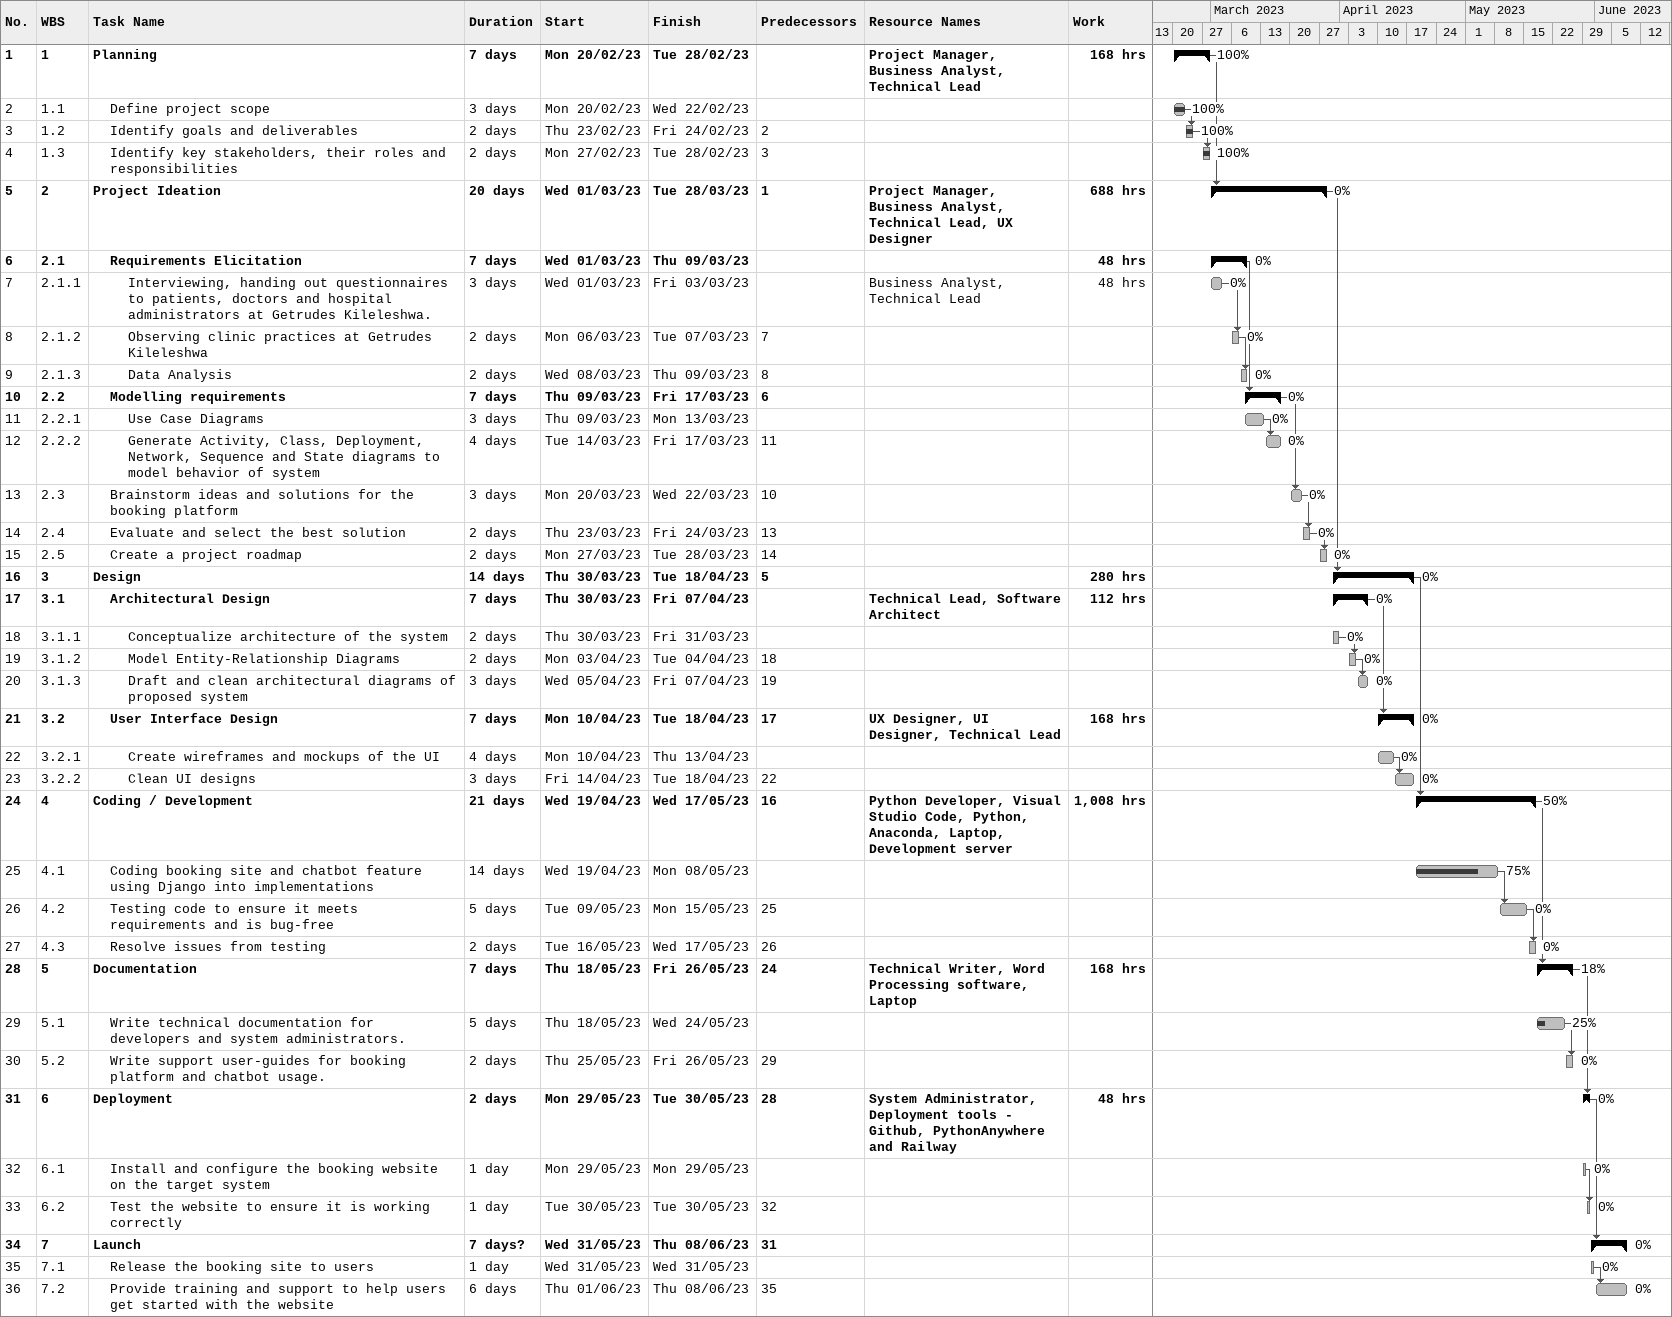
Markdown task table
| ID | WBS | Task | Duration | Start | Finish | Predecessors | Resources | % complete | Work (h) |
|---|---|---|---|---|---|---|---|---|---|
| 1 | 1 | **Planning** | 7d | 2023-02-20 | 2023-02-28 |  | Project Manager, Business Analyst, Technical Lead | 100 | 168 |
| 2 | 1.1 | Define project scope | 3d | 2023-02-20 | 2023-02-22 |  |  | 100 |  |
| 3 | 1.2 | Identify goals and deliverables | 2d | 2023-02-23 | 2023-02-24 | 2 |  | 100 |  |
| 4 | 1.3 | Identify key stakeholders, their roles and responsibilities | 2d | 2023-02-27 | 2023-02-28 | 3 |  | 100 |  |
| 5 | 2 | **Project Ideation** | 20d | 2023-03-01 | 2023-03-28 | 1 | Project Manager, Business Analyst, Technical Lead, UX Designer | 0 | 688 |
| 6 | 2.1 | **Requirements Elicitation** | 7d | 2023-03-01 | 2023-03-09 |  |  | 0 | 48 |
| 7 | 2.1.1 | Interviewing, handing out questionnaires to patients, doctors and hospital administrators at Getrudes Kileleshwa. | 3d | 2023-03-01 | 2023-03-03 |  | Business Analyst, Technical Lead | 0 | 48 |
| 8 | 2.1.2 | Observing clinic practices at Getrudes Kileleshwa | 2d | 2023-03-06 | 2023-03-07 | 7 |  | 0 |  |
| 9 | 2.1.3 | Data Analysis | 2d | 2023-03-08 | 2023-03-09 | 8 |  | 0 |  |
| 10 | 2.2 | **Modelling requirements** | 7d | 2023-03-09 | 2023-03-17 | 6 |  | 0 |  |
| 11 | 2.2.1 | Use Case Diagrams | 3d | 2023-03-09 | 2023-03-13 |  |  | 0 |  |
| 12 | 2.2.2 | Generate Activity, Class, Deployment, Network, Sequence and State diagrams to model behavior of system | 4d | 2023-03-14 | 2023-03-17 | 11 |  | 0 |  |
| 13 | 2.3 | Brainstorm ideas and solutions for the booking platform | 3d | 2023-03-20 | 2023-03-22 | 10 |  | 0 |  |
| 14 | 2.4 | Evaluate and select the best solution | 2d | 2023-03-23 | 2023-03-24 | 13 |  | 0 |  |
| 15 | 2.5 | Create a project roadmap | 2d | 2023-03-27 | 2023-03-28 | 14 |  | 0 |  |
| 16 | 3 | **Design** | 14d | 2023-03-30 | 2023-04-18 | 5 |  | 0 | 280 |
| 17 | 3.1 | **Architectural Design** | 7d | 2023-03-30 | 2023-04-07 |  | Technical Lead, Software Architect | 0 | 112 |
| 18 | 3.1.1 | Conceptualize architecture of the system | 2d | 2023-03-30 | 2023-03-31 |  |  | 0 |  |
| 19 | 3.1.2 | Model Entity-Relationship Diagrams | 2d | 2023-04-03 | 2023-04-04 | 18 |  | 0 |  |
| 20 | 3.1.3 | Draft and clean architectural diagrams of proposed system | 3d | 2023-04-05 | 2023-04-07 | 19 |  | 0 |  |
| 21 | 3.2 | **User Interface Design** | 7d | 2023-04-10 | 2023-04-18 | 17 | UX Designer, UI Designer, Technical Lead | 0 | 168 |
| 22 | 3.2.1 | Create wireframes and mockups of the UI | 4d | 2023-04-10 | 2023-04-13 |  |  | 0 |  |
| 23 | 3.2.2 | Clean UI designs | 3d | 2023-04-14 | 2023-04-18 | 22 |  | 0 |  |
| 24 | 4 | **Coding / Development** | 21d | 2023-04-19 | 2023-05-17 | 16 | Python Developer, Visual Studio Code, Python, Anaconda, Laptop, Development server | 50 | 1008 |
| 25 | 4.1 | Coding booking site and chatbot feature using Django into implementations | 14d | 2023-04-19 | 2023-05-08 |  |  | 75 |  |
| 26 | 4.2 | Testing code to ensure it meets requirements and is bug-free | 5d | 2023-05-09 | 2023-05-15 | 25 |  | 0 |  |
| 27 | 4.3 | Resolve issues from testing | 2d | 2023-05-16 | 2023-05-17 | 26 |  | 0 |  |
| 28 | 5 | **Documentation** | 7d | 2023-05-18 | 2023-05-26 | 24 | Technical Writer, Word Processing software, Laptop | 18 | 168 |
| 29 | 5.1 | Write technical documentation for developers and system administrators. | 5d | 2023-05-18 | 2023-05-24 |  |  | 25 |  |
| 30 | 5.2 | Write support user-guides for booking platform and chatbot usage. | 2d | 2023-05-25 | 2023-05-26 | 29 |  | 0 |  |
| 31 | 6 | **Deployment** | 2d | 2023-05-29 | 2023-05-30 | 28 | System Administrator, Deployment tools - Github, PythonAnywhere and Railway | 0 | 48 |
| 32 | 6.1 | Install and configure the booking website on the target system | 1d | 2023-05-29 | 2023-05-29 |  |  | 0 |  |
| 33 | 6.2 | Test the website to ensure it is working correctly | 1d | 2023-05-30 | 2023-05-30 | 32 |  | 0 |  |
| 34 | 7 | **Launch** | 7d? | 2023-05-31 | 2023-06-08 | 31 |  | 0 |  |
| 35 | 7.1 | Release the booking site to users | 1d | 2023-05-31 | 2023-05-31 |  |  | 0 |  |
| 36 | 7.2 | Provide training and support to help users get started with the website | 6d | 2023-06-01 | 2023-06-08 | 35 |  | 0 |  |
